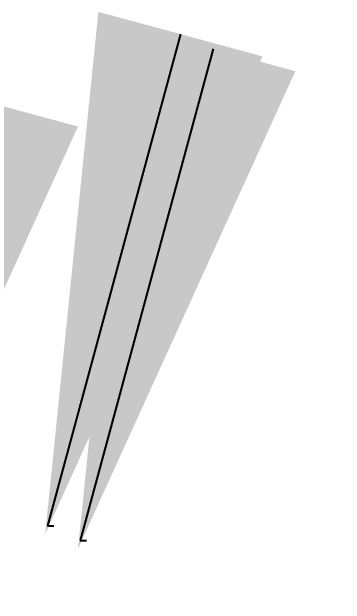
# Model space of a CAD drawing. Header units: metres. Extents: x 3.2 to 8.54, y 0.39 to 5.48.
# Drawn here: x 5.961 to 8.539, y 0.907 to 5.482 of the extents above; entities that cross this region are included whole.
import ezdxf
from ezdxf import colors
from ezdxf.entities.mleader import LeaderData, LeaderLine
from ezdxf.math import Vec2, Vec3

# ---------------------------------------------------------------- set-up
doc = ezdxf.new("R2010")
doc.units = ezdxf.units.M
doc.layers.add('TUBERÍA CONDENSADOS', color=160, linetype='Continuous', lineweight=20, true_color=0x003fff)
doc.styles.get("Standard").update_dxf_attribs({"font": 'arial.ttf'})

msp = doc.modelspace()

# ---------------------------------------------------------------- leaders
at = {"layer": 'TUBERÍA CONDENSADOS'}
ml = msp.add_multileader_mtext('Standard', dxfattribs=at)
ml.set_content('', color=256)
ml.set_leader_properties()
ml.build(insert=Vec2(0, 0))
ctx = ml.context
ctx.base_point, ctx.plane_origin = Vec3(6.2853, 1.5123), Vec3(6.0019, 1.4685)
notes = []
notes.append((ctx, [(0, (1, 1, 0), (6.2367, 1.5123), (1, 0), 0.0486, [(0, [(6.2195, 1.4488)], 0, [])])]))
ctx.mtext.insert, ctx.mtext.flow_direction = Vec3(8.2853, 3.5123), 5
ml = msp.add_multileader_mtext('Standard', dxfattribs=at)
ml.set_content('', color=256)
ml.set_leader_properties()
ml.build(insert=Vec2(0, 0))
ctx = ml.context
ctx.base_point, ctx.plane_origin = Vec3(6.5389, 1.3976), Vec3(6.2554, 1.3537)
notes.append((ctx, [(0, (1, 1, 0), (6.4902, 1.3976), (1, 0), 0.0486, [(0, [(6.473, 1.3341)], 0, [])])]))
ctx.mtext.insert, ctx.mtext.flow_direction = Vec3(8.5389, 3.3976), 5
ml = msp.add_multileader_mtext('Standard', dxfattribs=at)
ml.set_content('', color=256)
ml.set_leader_properties()
ml.build(insert=Vec2(0, 0))
ctx = ml.context
ctx.base_point, ctx.plane_origin = Vec3(4.8584, 0.9703), Vec3(4.5749, 0.9265)
notes.append((ctx, [(0, (1, 1, 0), (4.8098, 0.9703), (1, 0), 0.0486, [(0, [(4.7926, 0.9068)], 0, [])])]))
ctx.mtext.insert, ctx.mtext.flow_direction = Vec3(6.8584, 2.9703), 5
for ctx, leaders in notes:
    for number, flags, end, landing, length, lines in leaders:
        leader = LeaderData()
        leader.index, (leader.has_last_leader_line, leader.has_dogleg_vector, leader.attachment_direction) = number, flags
        leader.last_leader_point, leader.dogleg_vector, leader.dogleg_length = Vec3(end), Vec3(landing), length
        for number, points, colour, breaks in lines:
            line = LeaderLine()
            line.index, line.vertices, line.color, line.breaks = number, Vec3.list(points), colors.encode_raw_color(colour), breaks
            leader.lines.append(line)
        ctx.leaders.append(leader)

doc.saveas('drawing.dxf')
